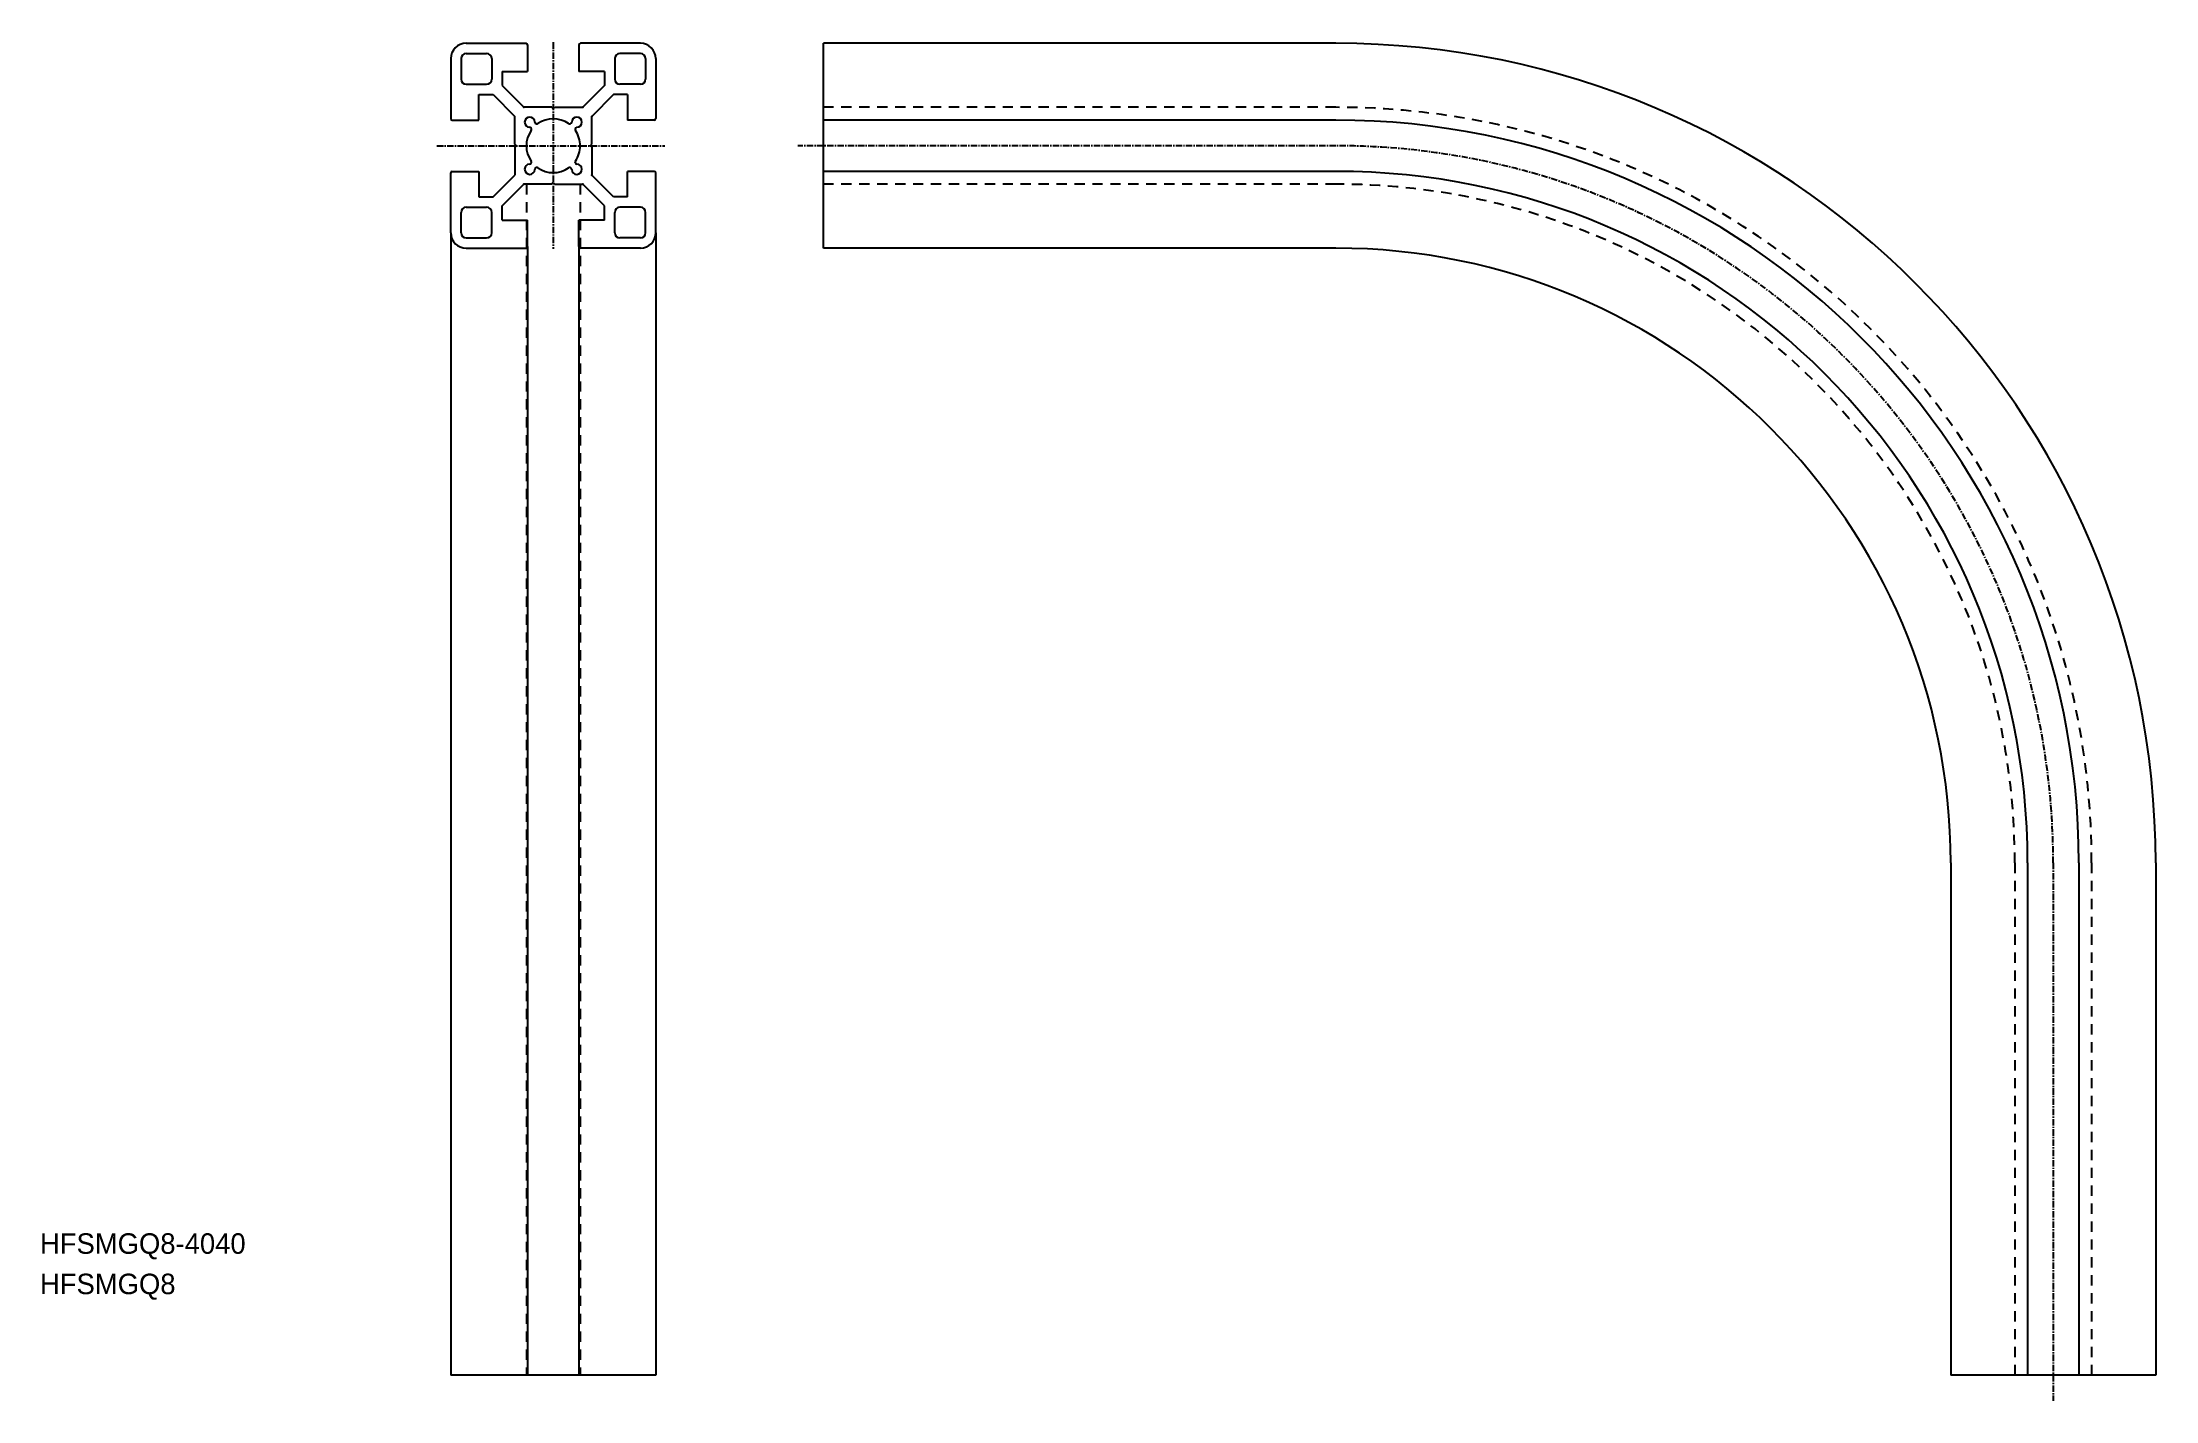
# Model space of a CAD drawing. Extents: x -48 to 364, y -21 to 244.
import ezdxf

# ---------------------------------------------------------------- set-up
doc = ezdxf.new("R2010")
doc.units = 0
doc.linetypes.add('CENTER', pattern=[2, 1.25, -0.25, 0.25, -0.25])
doc.linetypes.add('DASHED', pattern=[3.5, 2, -1.5])
doc.layers.get('0').update_dxf_attribs({"linetype": 'CONTINUOUS'})
doc.layers.add('CENTER', color=1, linetype='CENTER')

msp = doc.modelspace()

# ---------------------------------------------------------------- linework, layer by layer
at = {"color": 7, "linetype": 'CONTINUOUS'}
for p, q in [((34.73, 244.19), (46.43, 244.19)), ((37.66, 244.19), (37.66, 244.19)), ((40.58, 244.19), (40.58, 244.19)), ((46.73, 243.89), (46.73, 238.69)), ((56.73, 243.89), (56.73, 238.69)), ((68.73, 244.19), (57.03, 244.19)), ((104.44, 204.19), (104.44, 244.19)), ((31.73, 241.19), (31.73, 229.49)), ((33.73, 241.19), (33.73, 237.19)), ((34.73, 242.19), (38.73, 242.19)), ((39.73, 241.19), (39.73, 237.19)), ((63.73, 241.19), (63.73, 237.19)), ((68.73, 242.19), (64.73, 242.19)), ((69.73, 241.19), (69.73, 237.19)), ((71.73, 241.19), (71.73, 229.49)), ((34.73, 236.19), (38.73, 236.19)), ((41.73, 238.69), (41.73, 235.96)), ((41.73, 238.69), (46.73, 238.69)), ((41.73, 235.96), (46, 231.69)), ((61.73, 238.69), (56.73, 238.69)), ((61.73, 235.96), (57.47, 231.69)), ((61.73, 238.69), (61.73, 235.96)), ((68.73, 236.19), (64.73, 236.19)), ((37.23, 229.19), (37.23, 234.19)), ((37.23, 234.19), (39.97, 234.19)), ((39.97, 234.19), (44.23, 229.93)), ((51.43, 231.69), (46, 231.69)), ((51.73, 231.39), (51.43, 231.69)), ((51.73, 231.39), (52.03, 231.69)), ((52.03, 231.69), (57.47, 231.69)), ((63.5, 234.19), (59.23, 229.93)), ((66.23, 234.19), (63.5, 234.19)), ((66.23, 234.19), (66.23, 229.19)), ((32.03, 229.19), (37.23, 229.19)), ((44.23, 224.49), (44.23, 229.93)), ((47.48, 227.52), (47.49, 227.49)), ((48.43, 228.44), (48.41, 228.45)), ((55.03, 228.44), (55.06, 228.45)), ((55.99, 227.52), (55.98, 227.49)), ((59.23, 224.49), (59.23, 229.93)), ((59.23, 224.49), (59.23, 229.63)), ((71.43, 229.19), (66.23, 229.19)), ((44.53, 224.19), (44.23, 224.49)), ((44.53, 224.19), (44.23, 223.89)), ((44.23, 223.89), (44.23, 218.46)), ((58.93, 224.19), (59.23, 224.49)), ((58.93, 224.19), (59.23, 223.89)), ((59.23, 223.89), (59.23, 218.46)), ((31.73, 207.19), (31.73, 218.89)), ((32.03, 219.19), (37.23, 219.19)), ((37.23, 219.19), (37.23, 214.19)), ((47.48, 220.87), (47.49, 220.89)), ((48.43, 219.94), (48.41, 219.94)), ((55.03, 219.94), (55.06, 219.94)), ((55.99, 220.87), (55.98, 220.89)), ((66.23, 214.19), (66.23, 219.19)), ((71.43, 219.19), (66.23, 219.19)), ((71.73, 207.19), (71.73, 218.89)), ((39.97, 214.19), (44.23, 218.46)), ((41.73, 212.43), (46, 216.69)), ((61.73, 212.43), (57.47, 216.69)), ((63.5, 214.19), (59.23, 218.46)), ((33.73, 207.19), (33.73, 211.19)), ((34.73, 212.19), (38.73, 212.19)), ((37.23, 214.19), (39.97, 214.19)), ((39.73, 207.19), (39.73, 211.19)), ((41.73, 209.69), (41.73, 212.43)), ((61.73, 209.69), (61.73, 212.43)), ((66.23, 214.19), (63.5, 214.19)), ((63.73, 207.19), (63.73, 211.19)), ((68.73, 212.19), (64.73, 212.19)), ((69.73, 207.19), (69.73, 211.19)), ((31.73, 207.19), (31.73, -15.81)), ((41.73, 209.69), (46.73, 209.69)), ((46.73, 204.49), (46.73, 209.69)), ((56.73, 204.49), (56.73, 209.69)), ((61.73, 209.69), (56.73, 209.69)), ((71.73, 207.19), (71.73, -15.81)), ((34.73, 206.19), (38.73, 206.19)), ((34.73, 204.19), (46.43, 204.19)), ((37.66, 204.19), (37.66, 204.19)), ((40.58, 204.19), (40.58, 204.19)), ((68.73, 204.19), (57.03, 204.19)), ((68.73, 206.19), (64.73, 206.19)), ((71.73, -15.81), (31.73, -15.81)), ((364.44, -15.81), (324.44, -15.81))]:
    msp.add_line(p, q, dxfattribs=at)
at = {"linetype": 'CONTINUOUS'}
for p, q in [((204.44, 244.19), (104.44, 244.19)), ((204.44, 229.19), (104.44, 229.19)), ((204.44, 219.19), (104.44, 219.19)), ((51.43, 216.69), (46, 216.69)), ((51.73, 216.99), (51.43, 216.69)), ((51.73, 216.99), (52.03, 216.69)), ((52.03, 216.69), (57.47, 216.69)), ((46.73, 204.49), (46.73, -15.81)), ((56.73, 204.49), (56.73, -15.81)), ((204.44, 204.19), (104.44, 204.19)), ((324.44, 84.19), (324.44, -15.81)), ((339.44, 84.19), (339.44, -15.81)), ((349.44, 84.19), (349.44, -15.81)), ((364.44, 84.19), (364.44, -15.81))]:
    msp.add_line(p, q, dxfattribs=at)
at = {"color": 3, "linetype": 'DASHED'}
for p, q in [((204.44, 231.69), (104.44, 231.69)), ((46.48, 216.69), (46.48, -15.81)), ((56.98, 216.69), (56.98, -15.81)), ((204.44, 216.69), (104.44, 216.69)), ((336.94, 84.19), (336.94, -15.81)), ((351.94, 84.19), (351.94, -15.81))]:
    msp.add_line(p, q, dxfattribs=at)
at = {"color": 7, "linetype": 'CONTINUOUS'}
for centre, radius, start, end in [((34.73, 241.19), 3, 90, 180), ((46.43, 243.89), 0.3, 0, 90), ((57.03, 243.89), 0.3, 90, 180), ((68.73, 241.19), 3, 0, 90), ((204.44, 84.19), 160, 0, 90), ((34.73, 241.19), 1, 90, 180), ((38.73, 241.19), 1, 0, 90), ((64.73, 241.19), 1, 90, 180), ((68.73, 241.19), 1, 360, 90), ((34.73, 237.19), 1, 180, 270), ((38.73, 237.19), 1, 270, 0), ((64.73, 237.19), 1, 180, 270), ((68.73, 237.19), 1, 270, 360), ((32.03, 229.49), 0.3, 180, 270), ((47.14, 228.79), 1, 1.6016, 180), ((47.14, 228.79), 1, 180, 268.3984), ((51.73, 224.19), 5.25, 145.242, 214.758), ((47.1, 227.39), 0.4, 15, 88.3984), ((47.09, 227.41), 0.4, 325.242, 15), ((48.54, 228.83), 0.4, 181.6015, 255), ((48.51, 228.84), 0.4, 255, 304.758), ((51.73, 224.19), 5.25, 55.242, 124.758), ((54.96, 228.84), 0.4, 235.242, 285), ((54.93, 228.83), 0.4, 285, 358.3985), ((56.33, 228.79), 1, 0, 178.3985), ((56.37, 227.39), 0.4, 91.6016, 165), ((56.38, 227.41), 0.4, 165, 214.758), ((51.73, 224.19), 5.25, 0, 34.758), ((56.33, 228.79), 1, 271.6015, 0), ((71.43, 229.49), 0.3, 270, 0), ((51.73, 224.19), 5.25, 325.242, 0), ((32.03, 218.89), 0.3, 90, 180), ((47.14, 219.6), 1, 91.6016, 180), ((47.14, 219.6), 1, 180, 358.3984), ((47.1, 221), 0.4, 271.6016, 345), ((47.09, 220.97), 0.4, 345, 34.758), ((48.54, 219.56), 0.4, 105, 178.3985), ((48.51, 219.55), 0.4, 55.242, 105), ((51.73, 224.19), 5.25, 235.242, 304.758), ((54.96, 219.55), 0.4, 75, 124.758), ((54.93, 219.56), 0.4, 1.6015, 75), ((56.33, 219.6), 1, 181.6015, 0), ((56.38, 220.97), 0.4, 145.242, 195), ((56.37, 221), 0.4, 195, 268.3984), ((56.33, 219.6), 1, 0, 88.3985), ((71.43, 218.89), 0.3, 360, 90), ((204.44, 84.19), 135, 0, 90), ((34.73, 211.19), 1, 90, 180), ((38.73, 211.19), 1, 0, 90), ((64.73, 211.19), 1, 90, 180), ((68.73, 211.19), 1, 0, 90), ((34.73, 207.19), 3, 180, 270), ((34.73, 207.19), 1, 180, 270), ((38.73, 207.19), 1, 270, 0), ((64.73, 207.19), 1, 180, 270), ((68.73, 207.19), 1, 270, 0), ((68.73, 207.19), 3, 270, 0), ((46.43, 204.49), 0.3, 270, 0), ((57.03, 204.49), 0.3, 180, 270), ((204.44, 84.19), 120, 0, 90)]:
    msp.add_arc(centre, radius, start, end, dxfattribs=at)
at = {"color": 3, "linetype": 'DASHED'}
for radius in [147.5, 132.5]:
    msp.add_arc((204.44, 84.19), radius, 0, 90, dxfattribs=at)
at = {"linetype": 'CONTINUOUS'}
msp.add_arc((204.44, 84.19), 145, 0, 90, dxfattribs=at)
at = {"color": 7, "linetype": 'CONTINUOUS'}
for p in [(46, 231.69), (57.47, 231.69), (59.23, 229.93), (59.23, 218.46)]:
    msp.add_point(p, dxfattribs=at)
at = {"linetype": 'CONTINUOUS'}
for p in [(46, 216.69), (57.47, 216.69)]:
    msp.add_point(p, dxfattribs=at)
at = {"layer": 'CENTER', "color": 1, "linetype": 'CENTER'}
for p, q in [((51.73, 244.39), (51.73, 204.08)), ((29.03, 224.19), (73.48, 224.19)), ((204.44, 224.19), (99.44, 224.19)), ((344.44, 84.19), (344.44, -20.81))]:
    msp.add_line(p, q, dxfattribs=at)
msp.add_arc((204.44, 84.19), 140, 0, 90, dxfattribs=at)
msp.add_point((51.73, 224.19), dxfattribs=at)
msp.add_point((51.73, 224.19), dxfattribs=at)
msp.add_point((51.73, 224.19), dxfattribs=at)

# ---------------------------------------------------------------- texts
at = {"color": 7, "linetype": 'CONTINUOUS'}
for s, p in [('HFSMGQ8-4040', (-48.43, 7.88)), ('HFSMGQ8', (-48.43, 0))]:
    msp.add_text(s, height=4, dxfattribs=at).set_placement(p)

doc.saveas('drawing.dxf')
